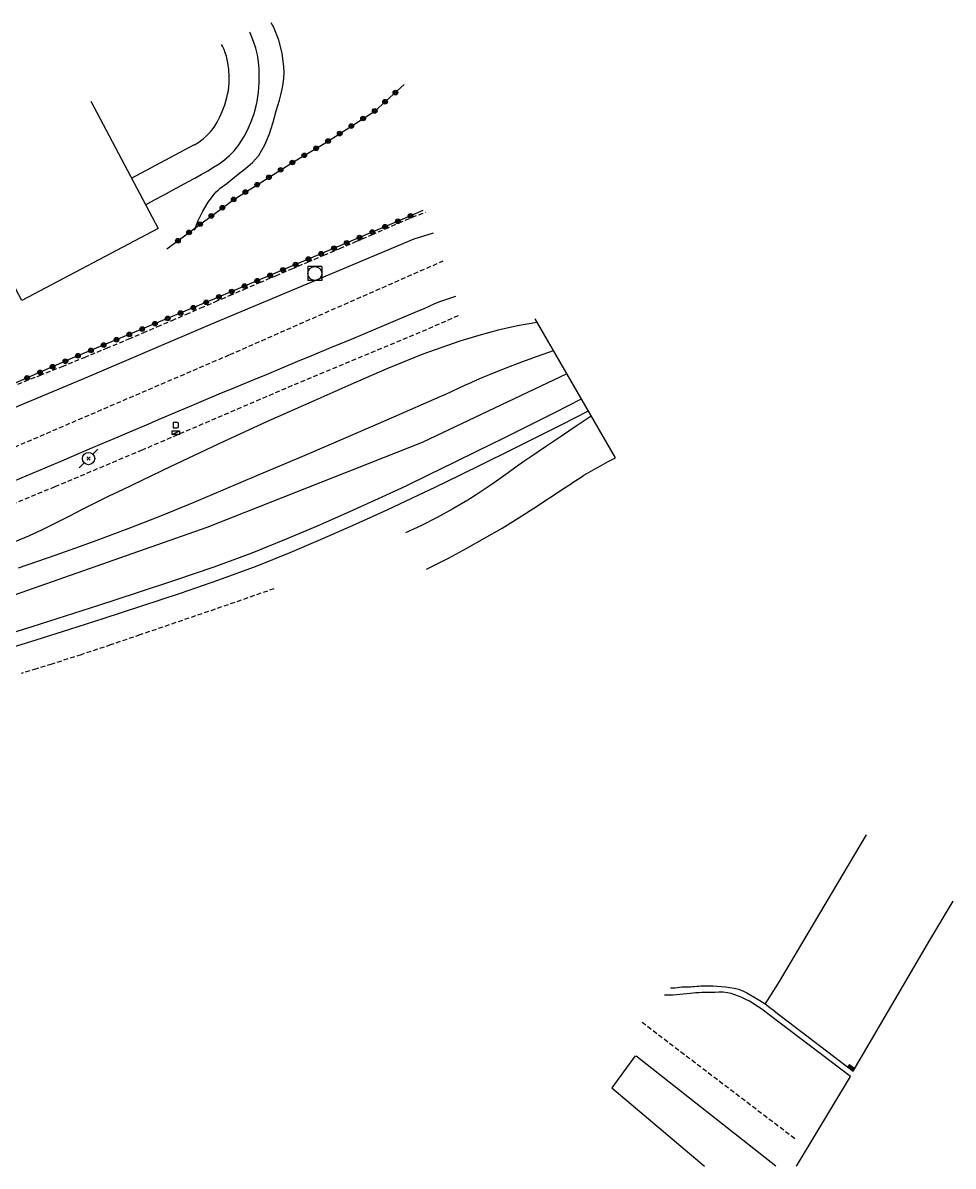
# Model space of a CAD drawing. Header units: millimetres. Extents: x 254999 to 256000, y 142999 to 144000.
# Drawn here: x 255194.3 to 255294.9, y 143000 to 143123.6 of the extents above; entities that cross this region are included whole.
import ezdxf

# ---------------------------------------------------------------- set-up
doc = ezdxf.new("R2010")
doc.units = ezdxf.units.MM
doc.linetypes.add('DASHED', pattern=[0.75, 0.5, -0.25])
doc.layers.get('0').update_dxf_attribs({"linetype": 'CONTINUOUS'})
for name, color, linetype in [('W0001', 6, 'DASHED'), ('W0006', 2, 'CONTINUOUS'), ('W0008', 7, 'CONTINUOUS'), ('W0014', 7, 'CONTINUOUS'), ('W0017', 7, 'CONTINUOUS'), ('W0101', 7, 'CONTINUOUS'), ('W0112', 1, 'DASHED'), ('W0120', 7, 'CONTINUOUS'), ('W0211', 2, 'CONTINUOUS'), ('W0214', 2, 'CONTINUOUS'), ('W0323', 7, 'CONTINUOUS'), ('W0333', 7, 'CONTINUOUS'), ('W0401', 7, 'CONTINUOUS'), ('W0420', 7, 'CONTINUOUS'), ('W0438', 7, 'CONTINUOUS'), ('W0473', 7, 'CONTINUOUS'), ('W0700', 7, 'CONTINUOUS')]:
    doc.layers.add(name, color=color, linetype=linetype)

# ---------------------------------------------------------------- blocks, each defined once
blk = doc.blocks.new('T438')
for p, q in [((-0.4, 0.2), (0.4, 0.2)), ((-0.4, -0.2), (-0.4, 0.2)), ((0.15, 1.1), (-0.3, 1.1)), ((-0.3, 1.1), (-0.3, 0.5)), ((-0.3, 0.5), (0.15, 0.5)), ((0.3, 0.65), (0.3, 0.95)), ((0.4, 0.2), (0.4, -0.2))]:
    blk.add_line(p, q)
at = {"flags": 128}
for points in [[(-0.4, -0.2), (0.4, 0.2)], [(0.4, -0.2), (-0.4, -0.2)]]:
    blk.add_lwpolyline(points, dxfattribs=at)
for centre, major_axis, start_param, end_param in [((0.15, 0.95), (0.106, -0.106), 0.785398, 2.356194), ((0.15, 0.65), (0.106, 0.106), 3.926991, 5.497787)]:
    blk.add_ellipse(centre, major_axis=major_axis, ratio=1, start_param=start_param, end_param=end_param)
blk = doc.blocks.new('T473')
for p, q in [((-0.166667, 0.166667), (0.166667, -0.166667)), ((-0.166667, -0.166667), (0.166667, 0.166667)), ((0.500001, 0.500001), (1.000002, 1.000002)), ((-1.000002, -1.000002), (-0.500001, -0.500001))]:
    blk.add_line(p, q)
blk.add_ellipse((0, 0), major_axis=(0.471405, 0.471405), ratio=1, start_param=5.4977871438, end_param=11.780972451)
blk = doc.blocks.new('T401')
for p, q in [((-0.3, 0.3), (0, 0.3)), ((-0.3, -0.25), (-0.3, 0.3)), ((-0.3, 0.15), (0, 0.15)), ((-0.3, 0), (0, 0)), ((0, 0.3), (0, -0.25)), ((-0.3, -0.15), (0, -0.15)), ((-0.3, -0.25), (-0.3, -0.3)), ((-0.3, -0.3), (0, -0.3)), ((0, -0.3), (0, -0.25))]:
    blk.add_line(p, q)
blk = doc.blocks.new('T420')
for p, q in [((0.75, 0.75), (-0.75, 0.75)), ((-0.75, 0.75), (-0.75, -0.75)), ((0.75, 0.75), (0.75, -0.75)), ((0.75, -0.75), (-0.75, -0.75))]:
    blk.add_line(p, q)
blk.add_ellipse((0, 0), major_axis=(-0.53, 0.53), ratio=1, start_param=3.926991, end_param=10.210176)
blk = doc.blocks.new('t323o')
at = {"color": 0, "linetype": 'Continuous'}
for radius in [0.25, 0.15]:
    blk.add_circle((0, 0), radius, dxfattribs=at)

msp = doc.modelspace()

# ---------------------------------------------------------------- linework, layer by layer
at = {"layer": 'W0001'}
for points in [[(255014, 143081.27), (255017.84, 143079.91), (255046.55, 143072.65), (255070.17, 143066.77), (255095.92, 143065.15), (255124.13, 143063.78), (255157.52, 143067.1), (255186.56, 143074.79), (255216.7, 143087.74), (255239.77, 143097.88)], [(255261.26, 143015.57), (255277.91, 143002.9)]]:
    msp.add_lwpolyline(points, dxfattribs=at)
at = {"layer": 'W0006'}
for points in [[(255285.49, 143035.82), (255275.97, 143019.77), (255274.52, 143017.51)], [(255260.53, 143011.93), (255258.01, 143008.45), (255268.02, 143000)]]:
    msp.add_lwpolyline(points, dxfattribs=at)
at = {"layer": 'W0008'}
msp.add_lwpolyline([(255275.71, 143000), (255260.62, 143011.88)], dxfattribs=at)
at = {"layer": 'W0014'}
for points in [[(255238.69, 143100.88), (255238.69, 143100.88), (255238.69, 143100.88), (255236.59, 143100.21)], [(255236.61, 143100.23), (255225.03, 143095.36), (255214.53, 143090.96), (255201.33, 143085.3), (255192.65, 143081.67)], [(255193.31, 143074.05), (255196.06, 143075.2), (255198.8, 143076.37), (255201.54, 143077.54), (255203.08, 143078.19), (255204.62, 143078.84), (255206.16, 143079.5), (255207.7, 143080.16), (255209.24, 143080.82), (255210.78, 143081.48), (255212.33, 143082.13), (255213.87, 143082.78), (255215.56, 143083.49), (255217.26, 143084.2), (255218.96, 143084.91), (255220.66, 143085.61), (255222.36, 143086.31), (255224.06, 143087.02), (255225.76, 143087.72), (255227.45, 143088.43), (255229.85, 143089.43), (255232.24, 143090.43), (255234.63, 143091.43), (255237.01, 143092.44), (255237.64, 143092.71), (255238.26, 143092.99), (255238.88, 143093.26), (255239.5, 143093.54), (255241.13, 143094.08), (255241.13, 143094.08)], [(255275.59, 143016.74), (255284.09, 143010.28), (255292.36, 143024.43), (255294.89, 143028.65)], [(255264.35, 143019.27), (255264.83, 143019.29), (255265.56, 143019.38), (255265.92, 143019.38), (255266.27, 143019.39), (255266.5, 143019.4), (255266.72, 143019.41), (255266.95, 143019.43), (255267.18, 143019.45), (255267.4, 143019.46), (255267.63, 143019.48), (255267.86, 143019.49), (255268.08, 143019.5), (255268.51, 143019.5), (255268.94, 143019.49), (255269.37, 143019.47), (255269.8, 143019.43), (255270.27, 143019.38), (255270.75, 143019.33), (255271.23, 143019.24), (255271.69, 143019.12), (255272.15, 143018.95), (255272.6, 143018.73), (255273.03, 143018.5), (255273.45, 143018.25), (255274.01, 143017.91), (255274.56, 143017.54), (255275.09, 143017.15), (255275.61, 143016.75)], [(255275.01, 143016.35), (255274.68, 143016.62), (255274.35, 143016.87), (255274.01, 143017.12), (255273.65, 143017.35), (255273.27, 143017.59), (255272.87, 143017.82), (255272.47, 143018.03), (255272.05, 143018.22), (255271.68, 143018.38), (255271.3, 143018.53), (255270.91, 143018.66), (255270.51, 143018.75), (255270.05, 143018.8), (255269.58, 143018.81), (255269.12, 143018.79), (255268.65, 143018.78), (255268.34, 143018.77), (255268.02, 143018.77), (255267.71, 143018.76), (255267.39, 143018.75), (255267.08, 143018.72), (255266.78, 143018.7), (255266.45, 143018.67), (255265.74, 143018.6), (255264.59, 143018.47), (255263.68, 143018.48), (255263.68, 143018.48)], [(255277.97, 143000), (255283.8, 143009.7), (255275.02, 143016.35)]]:
    msp.add_lwpolyline(points, dxfattribs=at)
at = {"layer": 'W0017'}
for points in [[(255207.58, 143103.95), (255208.55, 143104.47), (255209.53, 143104.99), (255210.5, 143105.51), (255211.46, 143106.03), (255212.18, 143106.42), (255212.91, 143106.81), (255213.62, 143107.21), (255214.33, 143107.63), (255214.93, 143108), (255215.54, 143108.38), (255216.13, 143108.79), (255216.68, 143109.26), (255217.16, 143109.78), (255217.6, 143110.33), (255217.99, 143110.92), (255218.35, 143111.52), (255218.73, 143112.27), (255219.05, 143113.03), (255219.33, 143113.82), (255219.54, 143114.63), (255219.65, 143115.12), (255219.73, 143115.62), (255219.8, 143116.12), (255219.84, 143116.62), (255219.87, 143117.13), (255219.88, 143117.63), (255219.88, 143118.13), (255219.86, 143118.64), (255219.79, 143119.39), (255219.68, 143120.14), (255219.51, 143120.87), (255219.28, 143121.59), (255218.9, 143122.55), (255218.88, 143122.61)], [(255212.87, 143110.44), (255213.35, 143110.73), (255213.81, 143111.06), (255214.23, 143111.43), (255214.62, 143111.84), (255215.01, 143112.34), (255215.35, 143112.88), (255215.64, 143113.44), (255215.89, 143114.02), (255216.04, 143114.39), (255216.17, 143114.76), (255216.28, 143115.14), (255216.39, 143115.53), (255216.47, 143115.91), (255216.55, 143116.3), (255216.6, 143116.7), (255216.64, 143117.09), (255216.65, 143117.83), (255216.6, 143118.56), (255216.5, 143119.29), (255216.33, 143120), (255216.22, 143120.38), (255216.09, 143120.75), (255215.92, 143121.11), (255215.81, 143121.28)], [(255206.06, 143106.83), (255212.88, 143110.45)]]:
    msp.add_lwpolyline(points, dxfattribs=at)
at = {"layer": 'W0101'}
for points in [[(255201.67, 143115.14), (255208.95, 143101.37)], [(255208.95, 143101.37), (255194.22, 143093.61), (255186.34, 143108.48)]]:
    msp.add_lwpolyline(points, dxfattribs=at)
at = {"layer": 'W0112'}
for points in [[(255193.1, 143084.28), (255196.16, 143085.5), (255198.58, 143086.46), (255200.99, 143087.44), (255203.39, 143088.44), (255205.79, 143089.45), (255207.35, 143090.11), (255208.9, 143090.77), (255210.46, 143091.44), (255212.01, 143092.11), (255213.56, 143092.79), (255215.11, 143093.46), (255216.67, 143094.13), (255218.22, 143094.8), (255219.95, 143095.54), (255221.68, 143096.28), (255223.41, 143097.02), (255225.14, 143097.75), (255226.86, 143098.49), (255228.59, 143099.22), (255230.32, 143099.96), (255232.05, 143100.71), (255233.51, 143101.34), (255234.97, 143101.98), (255236.43, 143102.61), (255237.89, 143103.13)], [(255241.39, 143091.94), (255237.95, 143090.44), (255223.45, 143084.39), (255207.22, 143077.42), (255197.78, 143073.44), (255192.81, 143071.39)], [(255221.48, 143062.43), (255218.65, 143061.44), (255215.82, 143060.46), (255213, 143059.49), (255210.16, 143058.52), (255206.99, 143057.44), (255203.82, 143056.36), (255200.64, 143055.3), (255197.45, 143054.28), (255195.8, 143053.77), (255194.15, 143053.28)]]:
    msp.add_lwpolyline(points, dxfattribs=at)
at = {"layer": 'W0120'}
msp.add_lwpolyline([(255258.4, 143076.58), (255249.7, 143091.61)], dxfattribs=at)
at = {"layer": 'W0211'}
for points in [[(255212.89, 143101.21), (255213.29, 143102.26), (255213.78, 143103.27), (255214.37, 143104.22), (255215.04, 143105.12), (255215.23, 143105.34), (255215.44, 143105.54), (255215.67, 143105.73), (255215.9, 143105.91), (255216.13, 143106.08), (255216.37, 143106.25), (255216.6, 143106.43), (255216.82, 143106.61), (255217.6, 143107.24), (255218.4, 143107.85), (255219.17, 143108.51), (255219.83, 143109.29), (255220.49, 143110.42), (255220.99, 143111.63), (255221.38, 143112.86), (255221.73, 143114.1), (255221.9, 143114.68), (255222.06, 143115.26), (255222.21, 143115.85), (255222.35, 143116.43), (255222.46, 143117.04), (255222.54, 143117.64), (255222.58, 143118.26), (255222.56, 143118.87), (255222.36, 143120.33), (255221.99, 143121.75), (255221.45, 143123.11), (255221.19, 143123.61)], [(255249.9, 143091.23), (255247.79, 143090.84), (255245.7, 143090.37), (255243.63, 143089.82), (255241.58, 143089.2), (255237.58, 143087.78), (255233.66, 143086.19), (255229.77, 143084.5), (255225.9, 143082.8), (255220.66, 143080.46), (255215.46, 143078.05), (255210.27, 143075.6), (255205.09, 143073.14), (255203.64, 143072.44), (255202.2, 143071.71), (255200.76, 143070.98), (255199.32, 143070.24), (255197.88, 143069.51), (255196.42, 143068.81), (255194.96, 143068.13), (255193.47, 143067.49)], [(255237.98, 143064.53), (255240.36, 143065.75), (255242.31, 143066.8), (255244.23, 143067.88), (255246.14, 143068.99), (255247.87, 143070.05), (255249.57, 143071.14), (255251.26, 143072.25), (255252.95, 143073.36), (255253.24, 143073.55), (255253.53, 143073.74), (255253.82, 143073.94), (255254.11, 143074.13), (255254.4, 143074.32), (255254.69, 143074.51), (255254.99, 143074.7), (255255.28, 143074.88), (255256.05, 143075.33), (255256.83, 143075.76), (255257.61, 143076.18), (255258.4, 143076.58)]]:
    msp.add_lwpolyline(points, dxfattribs=at)
at = {"layer": 'W0214'}
for points in [[(255193.86, 143064.7), (255197.92, 143066.1), (255201.96, 143067.55), (255205.99, 143069.06), (255209.42, 143070.4), (255212.84, 143071.8), (255216.24, 143073.23), (255219.64, 143074.66), (255224.58, 143076.76), (255229.52, 143078.88), (255234.45, 143081.02), (255239.37, 143083.18), (255240.06, 143083.48), (255240.74, 143083.8), (255241.43, 143084.11), (255242.11, 143084.43), (255242.8, 143084.74), (255243.49, 143085.05), (255244.18, 143085.35), (255244.88, 143085.64), (255246.56, 143086.32), (255248.26, 143086.97), (255249.97, 143087.59), (255251.69, 143088.19)], [(255255.78, 143081.08), (255254.16, 143080.01), (255252.55, 143078.93), (255250.94, 143077.85), (255249.34, 143076.76), (255248.48, 143076.17), (255247.63, 143075.56), (255246.78, 143074.96), (255245.93, 143074.35), (255245.07, 143073.74), (255244.21, 143073.15), (255243.34, 143072.58), (255242.45, 143072.02), (255240.8, 143071.06), (255239.12, 143070.14), (255237.42, 143069.28), (255235.69, 143068.47)]]:
    msp.add_lwpolyline(points, dxfattribs=at)
at = {"layer": 'W0323'}
for points in [[(255209.89, 143099.17), (255217.13, 143104.53), (255223.78, 143108.71), (255227.16, 143110.72), (255232.42, 143114.12), (255235.56, 143116.94)], [(255237.58, 143103.32), (255235.16, 143102.28), (255215.04, 143093.77), (255199.68, 143087.36), (255191.48, 143083.78), (255185.9, 143081.82), (255177.81, 143079.33)]]:
    msp.add_lwpolyline(points, dxfattribs=at)
at = {"layer": 'W0333'}
msp.add_lwpolyline([(255253.12, 143085.67), (255237.49, 143078.23), (255214.21, 143069.04), (255185.36, 143058.92), (255155.6, 143051.48), (255125.44, 143043.66), (255105.12, 143039.04), (255086.14, 143036.94), (255062.1, 143037.42)], dxfattribs=at)
at = {"layer": 'W0700'}
for points in [[(255254.7, 143082.92), (255251.89, 143081.5), (255249.08, 143080.09), (255246.26, 143078.69), (255243.43, 143077.3), (255240.87, 143076.03), (255238.3, 143074.77), (255235.73, 143073.53), (255233.14, 143072.32), (255229.65, 143070.74), (255226.15, 143069.19), (255222.62, 143067.7), (255219.07, 143066.28), (255214.96, 143064.76), (255210.83, 143063.34), (255206.68, 143061.97), (255202.52, 143060.62), (255198.92, 143059.45), (255195.3, 143058.3), (255191.68, 143057.18)], [(255255.38, 143081.59), (255252.57, 143080.16), (255249.75, 143078.75), (255246.92, 143077.34), (255244.09, 143075.95), (255241.52, 143074.68), (255238.94, 143073.41), (255236.36, 143072.17), (255233.76, 143070.95), (255230.25, 143069.37), (255226.73, 143067.81), (255223.18, 143066.31), (255219.61, 143064.88), (255215.49, 143063.36), (255211.33, 143061.93), (255207.16, 143060.56), (255202.99, 143059.19), (255199.38, 143058.02), (255195.75, 143056.87), (255192.12, 143055.74)]]:
    msp.add_lwpolyline(points, dxfattribs=at)

# ---------------------------------------------------------------- block references
at = {"layer": 'W0323'}
for p, rotation in [((255234.61, 143116.08), 41.97206289845262), ((255232.37, 143114.09), 32.8473939824647), ((255233.49, 143115.08), 41.97206289845262), ((255231.11, 143113.27), 32.8473939824647), ((255228.59, 143111.64), 32.8473939824647), ((255229.85, 143112.46), 32.8473939824647), ((255227.33, 143110.83), 32.8473939824647), ((255224.75, 143109.29), 30.77136376934604), ((255226.04, 143110.06), 30.77136376934604), ((255223.47, 143108.52), 32.12830215682601), ((255220.93, 143106.92), 32.12830215682601), ((255222.2, 143107.72), 32.12830215682601), ((255218.39, 143105.32), 32.12830215682601), ((255219.66, 143106.12), 32.12830215682601), ((255217.12, 143104.53), 36.51012723824973), ((255215.91, 143103.63), 36.51012723824973), ((255213.5, 143101.85), 36.51012723824973), ((255214.71, 143102.74), 36.51012723824973), ((255233.49, 143101.57), 202.920770351943), ((255234.87, 143102.16), 202.920770351943), ((255236.25, 143102.75), 203.2647942870568), ((255212.3, 143100.96), 36.51012723824973), ((255230.73, 143100.4), 202.920770351943), ((255232.11, 143100.99), 202.920770351943), ((255211.09, 143100.06), 36.51012723824973), ((255227.96, 143099.24), 202.920770351943), ((255229.34, 143099.82), 202.920770351943), ((255225.2, 143098.07), 202.920770351943), ((255226.58, 143098.65), 202.920770351943), ((255222.44, 143096.9), 202.920770351943), ((255223.82, 143097.48), 202.920770351943), ((255219.67, 143095.73), 202.920770351943), ((255221.06, 143096.31), 202.920770351943), ((255216.91, 143094.56), 202.920770351943), ((255218.29, 143095.15), 202.920770351943), ((255214.15, 143093.4), 202.6659541518373), ((255215.53, 143093.98), 202.920770351943), ((255211.38, 143092.24), 202.6659541518373), ((255212.76, 143092.82), 202.6659541518373), ((255207.23, 143090.51), 202.6659541518373), ((255208.61, 143091.09), 202.6659541518373), ((255209.99, 143091.66), 202.6659541518373), ((255204.46, 143089.35), 202.6659541518373), ((255205.84, 143089.93), 202.6659541518373), ((255201.69, 143088.2), 202.6659541518373), ((255203.07, 143088.77), 202.6659541518373), ((255198.93, 143087.03), 203.5603971002507), ((255200.3, 143087.62), 202.6659541518373), ((255196.18, 143085.83), 203.5603971002507), ((255197.55, 143086.43), 203.5603971002507), ((255194.8, 143085.23), 203.5603971002507)]:
    msp.add_blockref('t323o', p, dxfattribs=dict(at, rotation=rotation))
at = {"layer": 'W0401', "rotation": 232.7586847441616}
msp.add_blockref('T401', (255283.74, 143010.56), dxfattribs=at)
at = {"layer": 'W0420'}
msp.add_blockref('T420', (255225.89, 143096.52), dxfattribs=at)
at = {"layer": 'W0438'}
msp.add_blockref('T438', (255210.87, 143079.32), dxfattribs=at)
at = {"layer": 'W0473'}
msp.add_blockref('T473', (255201.43, 143076.51), dxfattribs=at)

doc.saveas('drawing.dxf')
